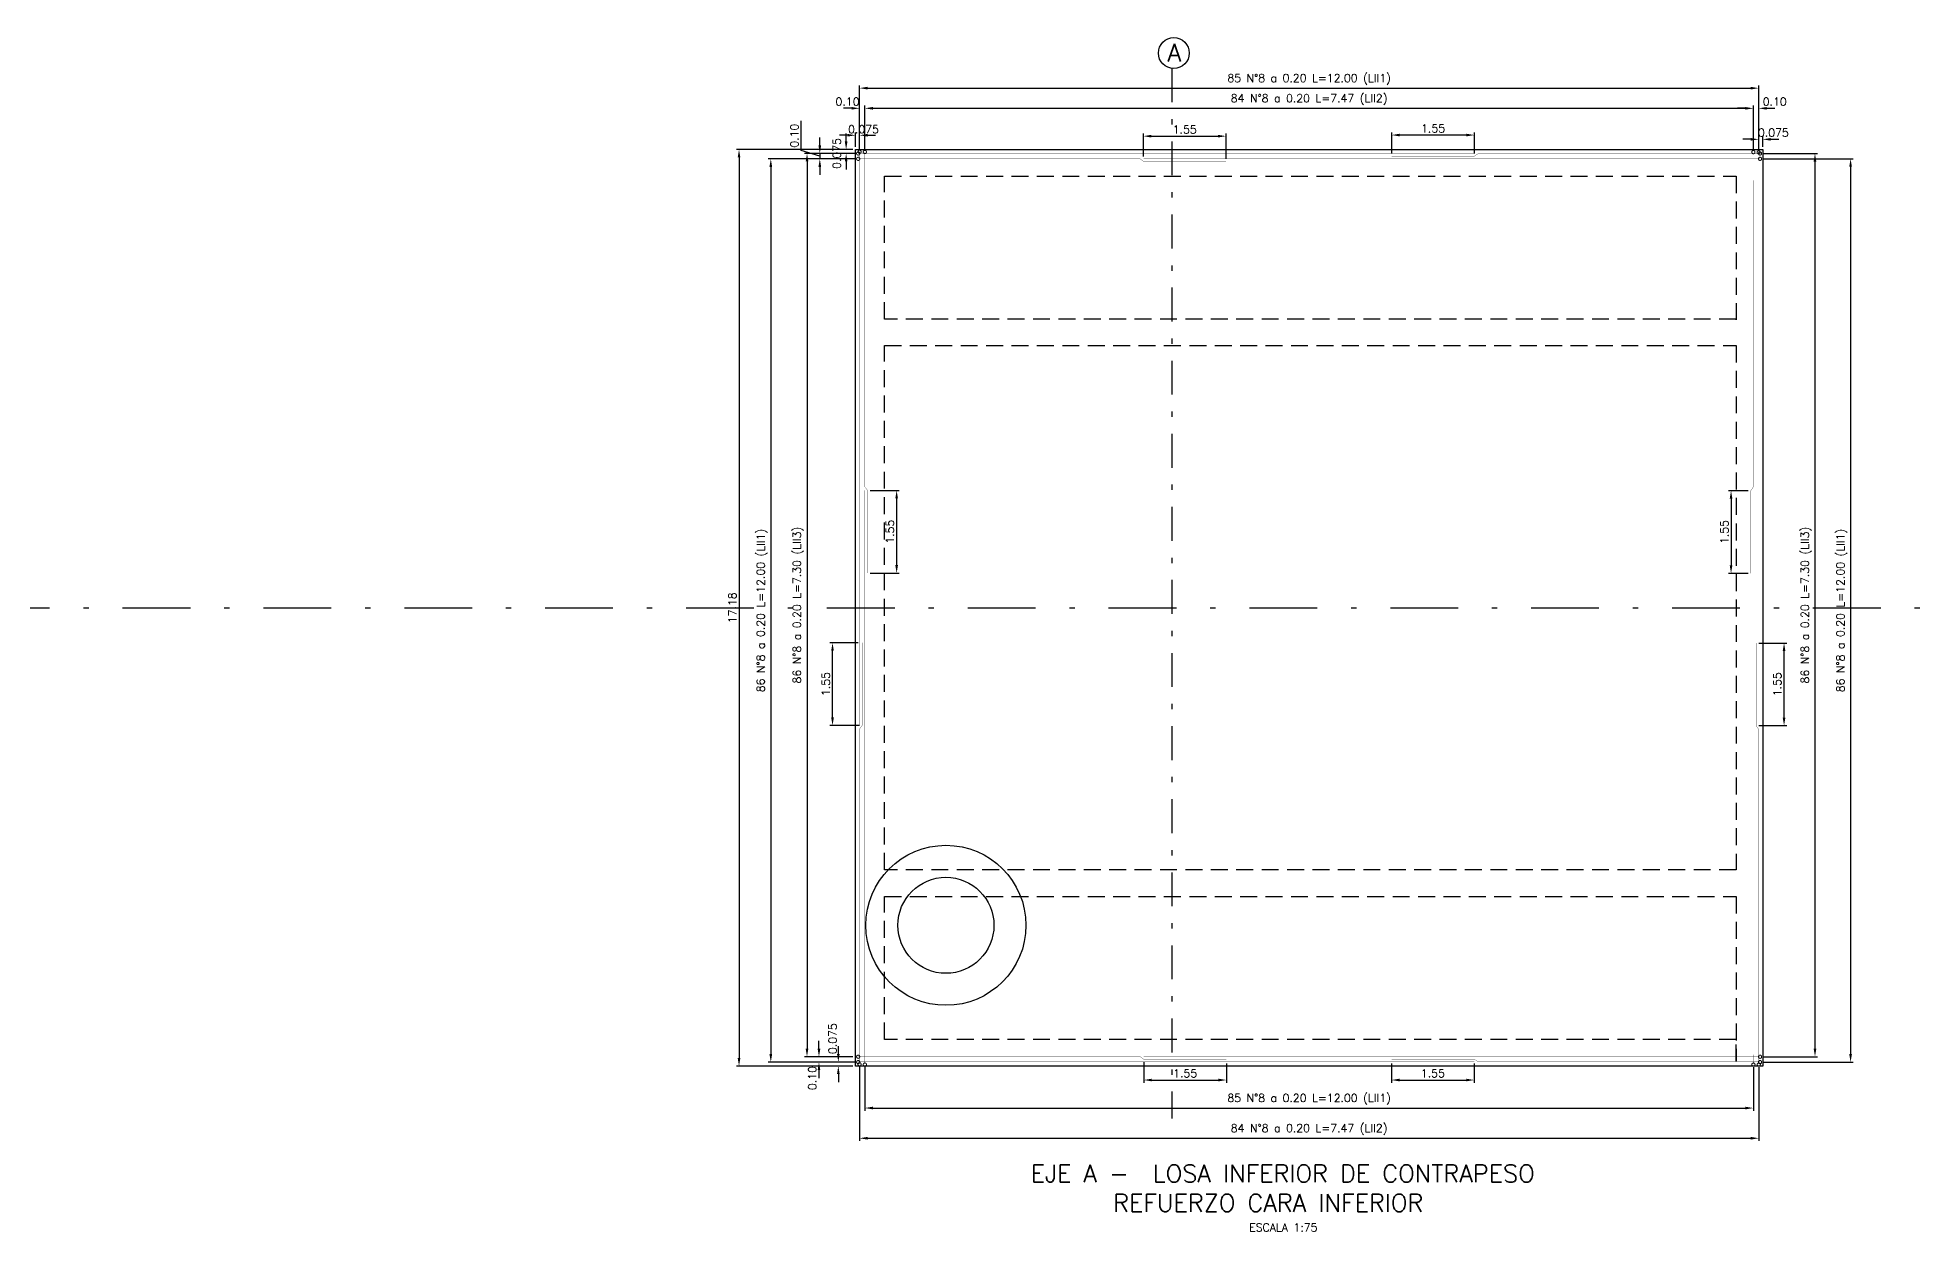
# Model space of a CAD drawing. Header units: metres. Extents: x 1080427 to 1081241, y 976768 to 977191.
# Drawn here: x 1080711.47 to 1080746.68, y 977027.73 to 977050.11 of the extents above; entities that cross this region are included whole.
import ezdxf

# ---------------------------------------------------------------- set-up
doc = ezdxf.new("R2010")
doc.units = ezdxf.units.M
doc.header["$LTSCALE"] = 25.4
doc.linetypes.add('DASHDOT', pattern=[1, 0.5, -0.25, 0, -0.25])
doc.linetypes.add('HIDDEN', pattern=[0.375, 0.25, -0.125])
for name, color, linetype in [('CIRCULOCONTRAP', 130, 'Continuous'), ('CONTRAPESO', 3, 'Continuous'), ('DIMCONTRAPESO', 1, 'Continuous'), ('EJE PUENTE', 41, 'DASHDOT'), ('PILA', 3, 'Continuous'), ('PROY', 9, 'HIDDEN'), ('R175COTR', 7, 'Continuous'), ('REF', 6, 'Continuous'), ('REF H', 6, 'Continuous'), ('REGL175', 7, 'Continuous')]:
    doc.layers.add(name, color=color, linetype=linetype)
doc.layers.add('COTA', color=1, linetype='Continuous', lineweight=30)
doc.layers.add('EJECONTRAPESO', color=41, linetype='DASHDOT', lineweight=30)
doc.styles.add('romans', font='romans.shx')
doc.dimstyles.new('Copy 75', dxfattribs={"dimtxt": 0.15, "dimasz": 0.15, "dimexe": 0.05, "dimexo": 0.05, "dimgap": 0.05, "dimtad": 1, "dimzin": 0, "dimdsep": 46, "dimtxsty": 'romans', "dimcen": 0.002, "dimclrd": 1, "dimclre": 1, "dimclrt": 3, "dimadec": 4, "dimazin": 0, "dimtfac": 1, "dimtofl": 0, "dimtmove": 1, "dimatfit": 3, "dimfxl": 1, "dimtolj": 1, "dimtzin": 0, "dimarcsym": 1})

# ---------------------------------------------------------------- blocks, each defined once
blk = doc.blocks.new('*D413')
at = {"layer": 'Defpoints', "color": 0, "transparency": 16777216}
for p in [(1080727.025, 977041.619), (1080727.024, 977040.069), (1080727.571, 977040.069)]:
    blk.add_point(p, dxfattribs=at)
at = {"layer": 'DIMCONTRAPESO', "color": 1, "lineweight": -2, "transparency": 16777216}
for p, q in [((1080727.075, 977041.619), (1080727.621, 977041.619)), ((1080727.571, 977041.469), (1080727.571, 977040.219)), ((1080727.074, 977040.069), (1080727.621, 977040.069))]:
    blk.add_line(p, q, dxfattribs=at)
at = {"layer": 'DIMCONTRAPESO', "color": 1, "transparency": 16777216}
for points in [[(1080727.546, 977041.469), (1080727.596, 977041.469), (1080727.571, 977041.619)], [(1080727.546, 977040.219), (1080727.596, 977040.219), (1080727.571, 977040.069)]]:
    blk.add_solid(points, dxfattribs=at)
at = {"layer": 'DIMCONTRAPESO', "color": 3, "transparency": 16777216, "insert": (1080727.446, 977040.844), "char_height": 0.15, "attachment_point": 5, "rotation": 90, "style": 'romans'}
blk.add_mtext('\\A1;1.55', dxfattribs=at)
blk = doc.blocks.new('*D414')
at = {"layer": 'Defpoints', "color": 0, "transparency": 16777216}
for p in [(1080743.628, 977048.781), (1080726.975, 977047.963), (1080743.628, 977047.96)]:
    blk.add_point(p, dxfattribs=at)
at = {"layer": 'DIMCONTRAPESO', "color": 1, "lineweight": -2, "transparency": 16777216}
for p, q in [((1080726.975, 977048.013), (1080726.975, 977048.831)), ((1080727.125, 977048.781), (1080743.478, 977048.781)), ((1080743.628, 977048.01), (1080743.628, 977048.831))]:
    blk.add_line(p, q, dxfattribs=at)
at = {"layer": 'DIMCONTRAPESO', "color": 1, "transparency": 16777216}
for points in [[(1080727.125, 977048.806), (1080727.125, 977048.756), (1080726.975, 977048.781)], [(1080743.478, 977048.806), (1080743.478, 977048.756), (1080743.628, 977048.781)]]:
    blk.add_solid(points, dxfattribs=at)
at = {"layer": 'DIMCONTRAPESO', "color": 3, "transparency": 16777216, "insert": (1080735.302, 977048.945), "char_height": 0.15, "attachment_point": 5, "style": 'romans'}
blk.add_mtext('\\A1;84 N°8 a 0.20 L=7.47 (LII2) ', dxfattribs=at)
blk = doc.blocks.new('*D415')
at = {"layer": 'Defpoints', "color": 0, "transparency": 16777216}
for p in [(1080743.728, 977049.159), (1080726.875, 977047.967), (1080743.728, 977047.956)]:
    blk.add_point(p, dxfattribs=at)
at = {"layer": 'DIMCONTRAPESO', "color": 1, "lineweight": -2, "transparency": 16777216}
for p, q in [((1080726.875, 977048.017), (1080726.875, 977049.209)), ((1080727.025, 977049.159), (1080743.578, 977049.159)), ((1080743.728, 977048.006), (1080743.728, 977049.209))]:
    blk.add_line(p, q, dxfattribs=at)
at = {"layer": 'DIMCONTRAPESO', "color": 1, "transparency": 16777216}
for points in [[(1080727.025, 977049.184), (1080727.025, 977049.134), (1080726.875, 977049.159)], [(1080743.578, 977049.184), (1080743.578, 977049.134), (1080743.728, 977049.159)]]:
    blk.add_solid(points, dxfattribs=at)
at = {"layer": 'DIMCONTRAPESO', "color": 3, "transparency": 16777216, "insert": (1080735.302, 977049.323), "char_height": 0.15, "attachment_point": 5, "style": 'romans'}
blk.add_mtext('\\A1;85 N°8 a 0.20 L=12.00 (LII1) ', dxfattribs=at)
blk = doc.blocks.new('*D416')
at = {"layer": 'Defpoints', "color": 0, "transparency": 16777216}
for p in [(1080726.369, 977038.764), (1080726.899, 977038.764), (1080726.925, 977037.214)]:
    blk.add_point(p, dxfattribs=at)
at = {"layer": 'DIMCONTRAPESO', "color": 1, "lineweight": -2, "transparency": 16777216}
for p, q in [((1080726.849, 977038.764), (1080726.319, 977038.764)), ((1080726.369, 977037.364), (1080726.369, 977038.614)), ((1080726.875, 977037.214), (1080726.319, 977037.214))]:
    blk.add_line(p, q, dxfattribs=at)
at = {"layer": 'DIMCONTRAPESO', "color": 1, "transparency": 16777216}
for points in [[(1080726.344, 977038.614), (1080726.394, 977038.614), (1080726.369, 977038.764)], [(1080726.344, 977037.364), (1080726.394, 977037.364), (1080726.369, 977037.214)]]:
    blk.add_solid(points, dxfattribs=at)
at = {"layer": 'DIMCONTRAPESO', "color": 3, "transparency": 16777216, "insert": (1080726.244, 977037.989), "char_height": 0.15, "attachment_point": 5, "rotation": 90, "style": 'romans'}
blk.add_mtext('\\A1;1.55', dxfattribs=at)
blk = doc.blocks.new('*D417')
at = {"layer": 'Defpoints', "color": 0, "transparency": 16777216}
for p in [(1080743.579, 977041.614), (1080743.21, 977040.064), (1080743.579, 977040.064)]:
    blk.add_point(p, dxfattribs=at)
at = {"layer": 'DIMCONTRAPESO', "color": 1, "lineweight": -2, "transparency": 16777216}
for p, q in [((1080743.529, 977041.614), (1080743.16, 977041.614)), ((1080743.21, 977041.464), (1080743.21, 977040.214)), ((1080743.529, 977040.064), (1080743.16, 977040.064))]:
    blk.add_line(p, q, dxfattribs=at)
at = {"layer": 'DIMCONTRAPESO', "color": 1, "transparency": 16777216}
for points in [[(1080743.185, 977041.464), (1080743.235, 977041.464), (1080743.21, 977041.614)], [(1080743.185, 977040.214), (1080743.235, 977040.214), (1080743.21, 977040.064)]]:
    blk.add_solid(points, dxfattribs=at)
at = {"layer": 'DIMCONTRAPESO', "color": 3, "transparency": 16777216, "insert": (1080743.085, 977040.839), "char_height": 0.15, "attachment_point": 5, "rotation": 90, "style": 'romans'}
blk.add_mtext('\\A1;1.55', dxfattribs=at)
blk = doc.blocks.new('*D418')
at = {"layer": 'Defpoints', "color": 0, "transparency": 16777216}
for p in [(1080743.679, 977038.759), (1080744.203, 977038.759), (1080743.679, 977037.21)]:
    blk.add_point(p, dxfattribs=at)
at = {"layer": 'DIMCONTRAPESO', "color": 1, "lineweight": -2, "transparency": 16777216}
for p, q in [((1080743.729, 977038.759), (1080744.253, 977038.759)), ((1080744.203, 977037.36), (1080744.203, 977038.609)), ((1080743.729, 977037.21), (1080744.253, 977037.21))]:
    blk.add_line(p, q, dxfattribs=at)
at = {"layer": 'DIMCONTRAPESO', "color": 1, "transparency": 16777216}
for points in [[(1080744.178, 977038.609), (1080744.228, 977038.609), (1080744.203, 977038.759)], [(1080744.178, 977037.36), (1080744.228, 977037.36), (1080744.203, 977037.21)]]:
    blk.add_solid(points, dxfattribs=at)
at = {"layer": 'DIMCONTRAPESO', "color": 3, "transparency": 16777216, "insert": (1080744.078, 977037.985), "char_height": 0.15, "attachment_point": 5, "rotation": 90, "style": 'romans'}
blk.add_mtext('\\A1;1.55', dxfattribs=at)
blk = doc.blocks.new('*D419')
at = {"layer": 'Defpoints', "color": 0, "transparency": 16777216}
for p in [(1080733.744, 977048.259), (1080732.195, 977047.831), (1080733.744, 977047.784)]:
    blk.add_point(p, dxfattribs=at)
at = {"layer": 'DIMCONTRAPESO', "color": 1, "lineweight": -2, "transparency": 16777216}
for p, q in [((1080732.195, 977047.881), (1080732.195, 977048.309)), ((1080732.345, 977048.259), (1080733.594, 977048.259)), ((1080733.744, 977047.834), (1080733.744, 977048.309))]:
    blk.add_line(p, q, dxfattribs=at)
at = {"layer": 'DIMCONTRAPESO', "color": 1, "transparency": 16777216}
for points in [[(1080732.345, 977048.284), (1080732.345, 977048.234), (1080732.195, 977048.259)], [(1080733.594, 977048.284), (1080733.594, 977048.234), (1080733.744, 977048.259)]]:
    blk.add_solid(points, dxfattribs=at)
at = {"layer": 'DIMCONTRAPESO', "color": 3, "transparency": 16777216, "insert": (1080732.97, 977048.384), "char_height": 0.15, "attachment_point": 5, "style": 'romans'}
blk.add_mtext('\\A1;1.55', dxfattribs=at)
blk = doc.blocks.new('*D420')
at = {"layer": 'Defpoints', "color": 0, "transparency": 16777216}
for p in [(1080736.85, 977048.28), (1080736.85, 977047.884), (1080738.4, 977047.884)]:
    blk.add_point(p, dxfattribs=at)
at = {"layer": 'DIMCONTRAPESO', "color": 1, "lineweight": -2, "transparency": 16777216}
for p, q in [((1080736.85, 977047.934), (1080736.85, 977048.33)), ((1080738.25, 977048.28), (1080737, 977048.28)), ((1080738.4, 977047.934), (1080738.4, 977048.33))]:
    blk.add_line(p, q, dxfattribs=at)
at = {"layer": 'DIMCONTRAPESO', "color": 1, "transparency": 16777216}
for points in [[(1080737, 977048.305), (1080737, 977048.255), (1080736.85, 977048.28)], [(1080738.25, 977048.305), (1080738.25, 977048.255), (1080738.4, 977048.28)]]:
    blk.add_solid(points, dxfattribs=at)
at = {"layer": 'DIMCONTRAPESO', "color": 3, "transparency": 16777216, "insert": (1080737.625, 977048.405), "char_height": 0.15, "attachment_point": 5, "style": 'romans'}
blk.add_mtext('\\A1;1.55', dxfattribs=at)
blk = doc.blocks.new('*D421')
at = {"layer": 'Defpoints', "color": 0, "transparency": 16777216}
for p in [(1080732.203, 977030.957), (1080733.753, 977030.928), (1080733.753, 977030.567)]:
    blk.add_point(p, dxfattribs=at)
at = {"layer": 'DIMCONTRAPESO', "color": 1, "lineweight": -2, "transparency": 16777216}
for p, q in [((1080732.203, 977030.907), (1080732.203, 977030.517)), ((1080733.753, 977030.878), (1080733.753, 977030.517)), ((1080732.353, 977030.567), (1080733.603, 977030.567))]:
    blk.add_line(p, q, dxfattribs=at)
at = {"layer": 'DIMCONTRAPESO', "color": 1, "transparency": 16777216}
for points in [[(1080732.353, 977030.592), (1080732.353, 977030.542), (1080732.203, 977030.567)], [(1080733.603, 977030.592), (1080733.603, 977030.542), (1080733.753, 977030.567)]]:
    blk.add_solid(points, dxfattribs=at)
at = {"layer": 'DIMCONTRAPESO', "color": 3, "transparency": 16777216, "insert": (1080732.978, 977030.692), "char_height": 0.15, "attachment_point": 5, "style": 'romans'}
blk.add_mtext('\\A1;1.55', dxfattribs=at)
blk = doc.blocks.new('*D422')
at = {"layer": 'Defpoints', "color": 0, "transparency": 16777216}
for p in [(1080736.846, 977030.929), (1080738.396, 977030.928), (1080738.396, 977030.567)]:
    blk.add_point(p, dxfattribs=at)
at = {"layer": 'DIMCONTRAPESO', "color": 1, "lineweight": -2, "transparency": 16777216}
for p, q in [((1080736.846, 977030.879), (1080736.846, 977030.517)), ((1080738.396, 977030.878), (1080738.396, 977030.517)), ((1080736.996, 977030.567), (1080738.246, 977030.567))]:
    blk.add_line(p, q, dxfattribs=at)
at = {"layer": 'DIMCONTRAPESO', "color": 1, "transparency": 16777216}
for points in [[(1080736.996, 977030.592), (1080736.996, 977030.542), (1080736.846, 977030.567)], [(1080738.246, 977030.592), (1080738.246, 977030.542), (1080738.396, 977030.567)]]:
    blk.add_solid(points, dxfattribs=at)
at = {"layer": 'DIMCONTRAPESO', "color": 3, "transparency": 16777216, "insert": (1080737.621, 977030.692), "char_height": 0.15, "attachment_point": 5, "style": 'romans'}
blk.add_mtext('\\A1;1.55', dxfattribs=at)
blk = doc.blocks.new('*D423')
at = {"layer": 'Defpoints', "color": 0, "transparency": 16777216}
for p in [(1080726.85, 977047.834), (1080725.212, 977030.903), (1080726.85, 977030.903)]:
    blk.add_point(p, dxfattribs=at)
at = {"layer": 'DIMCONTRAPESO', "color": 1, "lineweight": -2, "transparency": 16777216}
for p, q in [((1080726.8, 977047.834), (1080725.162, 977047.834)), ((1080725.212, 977047.684), (1080725.212, 977031.053)), ((1080726.8, 977030.903), (1080725.162, 977030.903))]:
    blk.add_line(p, q, dxfattribs=at)
at = {"layer": 'DIMCONTRAPESO', "color": 1, "transparency": 16777216}
for points in [[(1080725.187, 977047.684), (1080725.237, 977047.684), (1080725.212, 977047.834)], [(1080725.187, 977031.053), (1080725.237, 977031.053), (1080725.212, 977030.903)]]:
    blk.add_solid(points, dxfattribs=at)
at = {"layer": 'DIMCONTRAPESO', "color": 3, "transparency": 16777216, "insert": (1080725.048, 977039.369), "char_height": 0.15, "attachment_point": 5, "rotation": 90, "style": 'romans'}
blk.add_mtext('\\A1;86 N°8 a 0.20 L=12.00 (LII1) ', dxfattribs=at)
blk = doc.blocks.new('*D424')
at = {"layer": 'Defpoints', "color": 0, "transparency": 16777216}
for p in [(1080726.875, 977047.935), (1080725.891, 977031.004), (1080726.8, 977031.004)]:
    blk.add_point(p, dxfattribs=at)
at = {"layer": 'DIMCONTRAPESO', "color": 1, "lineweight": -2, "transparency": 16777216}
for p, q in [((1080726.825, 977047.935), (1080725.841, 977047.935)), ((1080725.891, 977047.785), (1080725.891, 977031.154)), ((1080726.75, 977031.004), (1080725.841, 977031.004))]:
    blk.add_line(p, q, dxfattribs=at)
at = {"layer": 'DIMCONTRAPESO', "color": 1, "transparency": 16777216}
for points in [[(1080725.866, 977047.785), (1080725.916, 977047.785), (1080725.891, 977047.935)], [(1080725.866, 977031.154), (1080725.916, 977031.154), (1080725.891, 977031.004)]]:
    blk.add_solid(points, dxfattribs=at)
at = {"layer": 'DIMCONTRAPESO', "color": 3, "transparency": 16777216, "insert": (1080725.727, 977039.469), "char_height": 0.15, "attachment_point": 5, "rotation": 90, "style": 'romans'}
blk.add_mtext('\\A1;86 N°8 a 0.20 L=7.30 (LII3) ', dxfattribs=at)
blk = doc.blocks.new('*D427')
at = {"layer": 'Defpoints', "color": 0, "transparency": 16777216}
for p in [(1080726.975, 977030.878), (1080743.629, 977030.857), (1080743.629, 977030.042)]:
    blk.add_point(p, dxfattribs=at)
at = {"layer": 'DIMCONTRAPESO', "color": 1, "lineweight": -2, "transparency": 16777216}
for p, q in [((1080726.975, 977030.828), (1080726.975, 977029.992)), ((1080743.629, 977030.807), (1080743.629, 977029.992)), ((1080727.125, 977030.042), (1080743.479, 977030.042))]:
    blk.add_line(p, q, dxfattribs=at)
at = {"layer": 'DIMCONTRAPESO', "color": 1, "transparency": 16777216}
for points in [[(1080727.125, 977030.067), (1080727.125, 977030.017), (1080726.975, 977030.042)], [(1080743.479, 977030.067), (1080743.479, 977030.017), (1080743.629, 977030.042)]]:
    blk.add_solid(points, dxfattribs=at)
at = {"layer": 'DIMCONTRAPESO', "color": 3, "transparency": 16777216, "insert": (1080735.302, 977030.206), "char_height": 0.15, "attachment_point": 5, "style": 'romans'}
blk.add_mtext('\\A1;85 N°8 a 0.20 L=12.00 (LII1) ', dxfattribs=at)
blk = doc.blocks.new('*D426')
at = {"layer": 'Defpoints', "color": 0, "transparency": 16777216}
for p in [(1080726.875, 977030.862), (1080743.729, 977030.857), (1080743.729, 977029.476)]:
    blk.add_point(p, dxfattribs=at)
at = {"layer": 'DIMCONTRAPESO', "color": 1, "lineweight": -2, "transparency": 16777216}
for p, q in [((1080726.875, 977030.812), (1080726.875, 977029.426)), ((1080743.729, 977030.807), (1080743.729, 977029.426)), ((1080727.025, 977029.476), (1080743.579, 977029.476))]:
    blk.add_line(p, q, dxfattribs=at)
at = {"layer": 'DIMCONTRAPESO', "color": 1, "transparency": 16777216}
for points in [[(1080727.025, 977029.501), (1080727.025, 977029.451), (1080726.875, 977029.476)], [(1080743.579, 977029.501), (1080743.579, 977029.451), (1080743.729, 977029.476)]]:
    blk.add_solid(points, dxfattribs=at)
at = {"layer": 'DIMCONTRAPESO', "color": 3, "transparency": 16777216, "insert": (1080735.302, 977029.641), "char_height": 0.15, "attachment_point": 5, "style": 'romans'}
blk.add_mtext('\\A1;84 N°8 a 0.20 L=7.47 (LII2) ', dxfattribs=at)
blk = doc.blocks.new('*D429')
at = {"layer": 'Defpoints', "color": 0, "transparency": 16777216}
for p in [(1080743.762, 977047.835), (1080743.753, 977030.904), (1080745.45, 977030.904)]:
    blk.add_point(p, dxfattribs=at)
at = {"layer": 'DIMCONTRAPESO', "color": 1, "lineweight": -2, "transparency": 16777216}
for p, q in [((1080743.812, 977047.835), (1080745.5, 977047.835)), ((1080745.45, 977047.685), (1080745.45, 977031.054)), ((1080743.803, 977030.904), (1080745.5, 977030.904))]:
    blk.add_line(p, q, dxfattribs=at)
at = {"layer": 'DIMCONTRAPESO', "color": 1, "transparency": 16777216}
for points in [[(1080745.425, 977047.685), (1080745.475, 977047.685), (1080745.45, 977047.835)], [(1080745.425, 977031.054), (1080745.475, 977031.054), (1080745.45, 977030.904)]]:
    blk.add_solid(points, dxfattribs=at)
at = {"layer": 'DIMCONTRAPESO', "color": 3, "transparency": 16777216, "insert": (1080745.285, 977039.369), "char_height": 0.15, "attachment_point": 5, "rotation": 90, "style": 'romans'}
blk.add_mtext('\\A1;86 N°8 a 0.20 L=12.00 (LII1) ', dxfattribs=at)
blk = doc.blocks.new('*D428')
at = {"layer": 'Defpoints', "color": 0, "transparency": 16777216}
for p in [(1080743.753, 977047.934), (1080743.753, 977031.003), (1080744.783, 977031.003)]:
    blk.add_point(p, dxfattribs=at)
at = {"layer": 'DIMCONTRAPESO', "color": 1, "lineweight": -2, "transparency": 16777216}
for p, q in [((1080743.803, 977047.934), (1080744.833, 977047.934)), ((1080744.783, 977047.784), (1080744.783, 977031.153)), ((1080743.803, 977031.003), (1080744.833, 977031.003))]:
    blk.add_line(p, q, dxfattribs=at)
at = {"layer": 'DIMCONTRAPESO', "color": 1, "transparency": 16777216}
for points in [[(1080744.758, 977047.784), (1080744.808, 977047.784), (1080744.783, 977047.934)], [(1080744.758, 977031.153), (1080744.808, 977031.153), (1080744.783, 977031.003)]]:
    blk.add_solid(points, dxfattribs=at)
at = {"layer": 'DIMCONTRAPESO', "color": 3, "transparency": 16777216, "insert": (1080744.619, 977039.469), "char_height": 0.15, "attachment_point": 5, "rotation": 90, "style": 'romans'}
blk.add_mtext('\\A1;86 N°8 a 0.20 L=7.30 (LII3) ', dxfattribs=at)
blk = doc.blocks.new('*D808')
at = {"layer": 'Defpoints', "color": 0, "transparency": 16777216}
for p in [(1080726.875, 977048.781), (1080726.975, 977048.781), (1080726.975, 977048.781)]:
    blk.add_point(p, dxfattribs=at)
at = {"layer": 'DIMCONTRAPESO', "color": 1, "lineweight": -2, "transparency": 16777216}
for p, q in [((1080726.725, 977048.781), (1080726.575, 977048.781)), ((1080726.875, 977048.731), (1080726.875, 977048.731)), ((1080727.125, 977048.781), (1080727.275, 977048.781))]:
    blk.add_line(p, q, dxfattribs=at)
at = {"layer": 'DIMCONTRAPESO', "color": 1, "transparency": 16777216}
for points in [[(1080726.725, 977048.806), (1080726.725, 977048.756), (1080726.875, 977048.781)], [(1080727.125, 977048.806), (1080727.125, 977048.756), (1080726.975, 977048.781)]]:
    blk.add_solid(points, dxfattribs=at)
at = {"layer": 'DIMCONTRAPESO', "color": 3, "transparency": 16777216, "insert": (1080726.65, 977048.906), "char_height": 0.15, "attachment_point": 5, "style": 'romans'}
blk.add_mtext('\\A1;0.10', dxfattribs=at)
blk = doc.blocks.new('*D809')
at = {"layer": 'Defpoints', "color": 0, "transparency": 16777216}
for p in [(1080726.131, 977047.935), (1080726.131, 977047.834), (1080726.131, 977047.834)]:
    blk.add_point(p, dxfattribs=at)
at = {"layer": 'DIMCONTRAPESO', "color": 1, "lineweight": -2, "transparency": 16777216}
for p, q in [((1080725.781, 977047.989), (1080725.781, 977048.547)), ((1080726.131, 977048.085), (1080726.131, 977048.235)), ((1080726.131, 977047.884), (1080725.781, 977047.989)), ((1080726.131, 977047.935), (1080726.131, 977047.834)), ((1080726.131, 977047.684), (1080726.131, 977047.534))]:
    blk.add_line(p, q, dxfattribs=at)
at = {"layer": 'DIMCONTRAPESO', "color": 1, "transparency": 16777216}
for points in [[(1080726.106, 977048.085), (1080726.156, 977048.085), (1080726.131, 977047.935)], [(1080726.106, 977047.684), (1080726.156, 977047.684), (1080726.131, 977047.834)]]:
    blk.add_solid(points, dxfattribs=at)
at = {"layer": 'DIMCONTRAPESO', "color": 3, "transparency": 16777216, "insert": (1080725.656, 977048.268), "char_height": 0.15, "attachment_point": 5, "rotation": 90, "style": 'romans'}
blk.add_mtext('\\A1;0.10', dxfattribs=at)
blk = doc.blocks.new('*D810')
at = {"layer": 'Defpoints', "color": 0, "transparency": 16777216}
for p in [(1080743.803, 977048.2), (1080743.728, 977048.01), (1080743.803, 977048.01)]:
    blk.add_point(p, dxfattribs=at)
at = {"layer": 'DIMCONTRAPESO', "color": 1, "lineweight": -2, "transparency": 16777216}
for p, q in [((1080743.578, 977048.2), (1080743.428, 977048.2)), ((1080743.728, 977048.06), (1080743.728, 977048.25)), ((1080743.803, 977048.06), (1080743.803, 977048.25)), ((1080743.953, 977048.2), (1080744.103, 977048.2))]:
    blk.add_line(p, q, dxfattribs=at)
at = {"layer": 'DIMCONTRAPESO', "color": 1, "transparency": 16777216}
for points in [[(1080743.578, 977048.225), (1080743.578, 977048.175), (1080743.728, 977048.2)], [(1080743.953, 977048.225), (1080743.953, 977048.175), (1080743.803, 977048.2)]]:
    blk.add_solid(points, dxfattribs=at)
at = {"layer": 'DIMCONTRAPESO', "color": 3, "transparency": 16777216, "insert": (1080744.003, 977048.325), "char_height": 0.15, "attachment_point": 5, "style": 'romans'}
blk.add_mtext('\\A1;0.075', dxfattribs=at)
blk = doc.blocks.new('*D811')
at = {"layer": 'Defpoints', "color": 0, "transparency": 16777216}
for p in [(1080726.875, 977048.276), (1080726.8, 977048.01), (1080726.875, 977047.967)]:
    blk.add_point(p, dxfattribs=at)
at = {"layer": 'DIMCONTRAPESO', "color": 1, "lineweight": -2, "transparency": 16777216}
for p, q in [((1080726.65, 977048.276), (1080726.5, 977048.276)), ((1080726.8, 977048.06), (1080726.8, 977048.326)), ((1080726.875, 977048.017), (1080726.875, 977048.326)), ((1080727.025, 977048.276), (1080727.175, 977048.276))]:
    blk.add_line(p, q, dxfattribs=at)
at = {"layer": 'DIMCONTRAPESO', "color": 1, "transparency": 16777216}
for points in [[(1080726.65, 977048.301), (1080726.65, 977048.251), (1080726.8, 977048.276)], [(1080727.025, 977048.301), (1080727.025, 977048.251), (1080726.875, 977048.276)]]:
    blk.add_solid(points, dxfattribs=at)
at = {"layer": 'DIMCONTRAPESO', "color": 3, "transparency": 16777216, "insert": (1080726.95, 977048.388), "char_height": 0.15, "attachment_point": 5, "style": 'romans'}
blk.add_mtext('\\A1;0.075', dxfattribs=at)
blk = doc.blocks.new('*D812')
at = {"layer": 'Defpoints', "color": 0, "transparency": 16777216}
for p in [(1080726.478, 977030.828), (1080726.8, 977030.903), (1080726.8, 977030.828)]:
    blk.add_point(p, dxfattribs=at)
at = {"layer": 'DIMCONTRAPESO', "color": 1, "lineweight": -2, "transparency": 16777216}
for p, q in [((1080726.478, 977031.053), (1080726.478, 977031.203)), ((1080726.75, 977030.903), (1080726.428, 977030.903)), ((1080726.75, 977030.828), (1080726.428, 977030.828)), ((1080726.478, 977030.678), (1080726.478, 977030.528))]:
    blk.add_line(p, q, dxfattribs=at)
at = {"layer": 'DIMCONTRAPESO', "color": 1, "transparency": 16777216}
for points in [[(1080726.453, 977031.053), (1080726.503, 977031.053), (1080726.478, 977030.903)], [(1080726.453, 977030.678), (1080726.503, 977030.678), (1080726.478, 977030.828)]]:
    blk.add_solid(points, dxfattribs=at)
at = {"layer": 'DIMCONTRAPESO', "color": 3, "transparency": 16777216, "insert": (1080726.371, 977031.343), "char_height": 0.15, "attachment_point": 5, "rotation": 90, "style": 'romans'}
blk.add_mtext('\\A1;0.075', dxfattribs=at)
blk = doc.blocks.new('*D828')
at = {"layer": 'Defpoints', "color": 0, "transparency": 16777216}
for p in [(1080726.8, 977048.01), (1080724.617, 977030.828), (1080726.8, 977030.828)]:
    blk.add_point(p, dxfattribs=at)
at = {"layer": 'DIMCONTRAPESO', "color": 1, "lineweight": -2, "transparency": 16777216}
for p, q in [((1080726.75, 977048.01), (1080724.567, 977048.01)), ((1080724.617, 977047.86), (1080724.617, 977030.978)), ((1080726.75, 977030.828), (1080724.567, 977030.828))]:
    blk.add_line(p, q, dxfattribs=at)
at = {"layer": 'DIMCONTRAPESO', "color": 1, "transparency": 16777216}
for points in [[(1080724.592, 977047.86), (1080724.642, 977047.86), (1080724.617, 977048.01)], [(1080724.592, 977030.978), (1080724.642, 977030.978), (1080724.617, 977030.828)]]:
    blk.add_solid(points, dxfattribs=at)
at = {"layer": 'DIMCONTRAPESO', "color": 3, "transparency": 16777216, "insert": (1080724.492, 977039.419), "char_height": 0.15, "attachment_point": 5, "rotation": 90, "style": 'romans'}
blk.add_mtext('\\A1;17.18', dxfattribs=at)
blk = doc.blocks.new('*D832')
at = {"layer": 'COTA', "color": 1, "lineweight": -2, "transparency": 16777216}
for p, q in [((1080726.624, 977048.16), (1080726.624, 977048.31)), ((1080726.75, 977048.01), (1080726.574, 977048.01)), ((1080726.75, 977047.935), (1080726.574, 977047.935)), ((1080726.624, 977047.785), (1080726.624, 977047.635))]:
    blk.add_line(p, q, dxfattribs=at)
at = {"layer": 'COTA', "color": 1, "transparency": 16777216}
for points in [[(1080726.599, 977048.16), (1080726.649, 977048.16), (1080726.624, 977048.01)], [(1080726.599, 977047.785), (1080726.649, 977047.785), (1080726.624, 977047.935)]]:
    blk.add_solid(points, dxfattribs=at)
at = {"layer": 'Defpoints', "color": 0, "transparency": 16777216}
for p in [(1080726.624, 977048.01), (1080726.8, 977048.01), (1080726.8, 977047.935)]:
    blk.add_point(p, dxfattribs=at)
at = {"layer": 'COTA', "color": 3, "transparency": 16777216, "insert": (1080726.449, 977047.935), "char_height": 0.15, "attachment_point": 5, "rotation": 90, "style": 'romans'}
blk.add_mtext('\\A1;0.075', dxfattribs=at)
blk = doc.blocks.new('*D833')
at = {"layer": 'COTA', "color": 1, "lineweight": -2, "transparency": 16777216}
for p, q in [((1080743.478, 977048.781), (1080743.328, 977048.781)), ((1080743.878, 977048.781), (1080744.028, 977048.781))]:
    blk.add_line(p, q, dxfattribs=at)
at = {"layer": 'COTA', "color": 1, "transparency": 16777216}
for points in [[(1080743.478, 977048.806), (1080743.478, 977048.756), (1080743.628, 977048.781)], [(1080743.878, 977048.806), (1080743.878, 977048.756), (1080743.728, 977048.781)]]:
    blk.add_solid(points, dxfattribs=at)
at = {"layer": 'Defpoints', "color": 0, "transparency": 16777216}
for p in [(1080743.628, 977048.781), (1080743.728, 977048.781), (1080743.728, 977048.781)]:
    blk.add_point(p, dxfattribs=at)
at = {"layer": 'COTA', "color": 3, "transparency": 16777216, "insert": (1080744.028, 977048.906), "char_height": 0.15, "attachment_point": 5, "style": 'romans'}
blk.add_mtext('\\A1;0.10', dxfattribs=at)
blk = doc.blocks.new('*D834')
at = {"layer": 'COTA', "color": 1, "lineweight": -2, "transparency": 16777216}
for p, q in [((1080726.115, 977031.154), (1080726.115, 977031.304)), ((1080726.115, 977030.753), (1080726.115, 977030.603))]:
    blk.add_line(p, q, dxfattribs=at)
at = {"layer": 'COTA', "color": 1, "transparency": 16777216}
for points in [[(1080726.09, 977031.154), (1080726.14, 977031.154), (1080726.115, 977031.004)], [(1080726.09, 977030.753), (1080726.14, 977030.753), (1080726.115, 977030.903)]]:
    blk.add_solid(points, dxfattribs=at)
at = {"layer": 'Defpoints', "color": 0, "transparency": 16777216}
for p in [(1080726.115, 977031.004), (1080726.115, 977030.903), (1080726.115, 977030.903)]:
    blk.add_point(p, dxfattribs=at)
at = {"layer": 'COTA', "color": 3, "transparency": 16777216, "insert": (1080725.99, 977030.603), "char_height": 0.15, "attachment_point": 5, "rotation": 90, "style": 'romans'}
blk.add_mtext('\\A1;0.10', dxfattribs=at)

msp = doc.modelspace()

# ---------------------------------------------------------------- linework, layer by layer
at = {"layer": 'CIRCULOCONTRAP'}
msp.add_circle((1080732.76626, 977049.817604), 0.289667, dxfattribs=at)
at = {"layer": 'CONTRAPESO'}
msp.add_lwpolyline([(1080726.800198, 977048.00955), (1080726.800198, 977048.00955), (1080743.802925, 977048.00955), (1080743.802973, 977030.828442), (1080726.800242, 977030.828442), (1080726.800198, 977048.00955)], dxfattribs=at)
at = {"layer": 'EJE PUENTE', "ltscale": 0.1}
msp.add_lwpolyline([(1080657.623936, 977039.41891), (1080787.827968, 977039.41891)], dxfattribs=at)
at = {"layer": 'EJECONTRAPESO', "ltscale": 0.05}
msp.add_lwpolyline([(1080732.730114, 977049.530201), (1080732.730161, 977029.844993)], dxfattribs=at)
at = {"layer": 'PILA', "color": 43}
for radius in [1.5, 0.9]:
    msp.add_circle((1080728.494247, 977033.467451), radius, dxfattribs=at)
at = {"layer": 'PROY', "color": 252, "ltscale": 0.05}
for points in [[(1080726.800198, 977048.00955), (1080743.802929, 977048.00955), (1080743.802929, 977030.827608), (1080726.800198, 977030.828608)], [(1080727.342929, 977034.508608), (1080727.342929, 977044.334456), (1080743.302929, 977044.334456), (1080743.302929, 977034.508608)]]:
    msp.add_lwpolyline(points, close=True, dxfattribs=at)
for points in [[(1080743.302929, 977044.814743), (1080743.302929, 977044.829603), (1080727.342929, 977044.829603), (1080727.342929, 977047.509603), (1080743.302929, 977047.509603), (1080743.302929, 977044.814743)], [(1080743.302929, 977030.918154), (1080743.302929, 977031.328108), (1080727.342929, 977031.328108), (1080727.342929, 977034.008608), (1080743.302929, 977034.008608), (1080743.302929, 977030.918154)]]:
    msp.add_lwpolyline(points, dxfattribs=at)
at = {"layer": 'REF', "ltscale": 0.1, "const_width": 0.005}
for points in [[(1080733.743808, 977047.78415), (1080732.20294, 977047.784395), (1080732.132047, 977047.834302), (1080726.850195, 977047.834302)], [(1080726.850198, 977047.934585), (1080738.400201, 977047.934302)], [(1080726.875224, 977047.952977), (1080726.875224, 977037.214549)], [(1080727.02418, 977040.069138), (1080727.024521, 977041.618917), (1080726.97463, 977041.689821), (1080726.975199, 977047.947474)], [(1080743.752925, 977047.834585), (1080732.202922, 977047.834302)], [(1080736.850315, 977047.88415), (1080738.400183, 977047.884395), (1080738.471076, 977047.934302), (1080743.752928, 977047.934302)], [(1080743.578945, 977040.064447), (1080743.578603, 977041.614227), (1080743.628494, 977041.685131), (1080743.627924, 977047.950229)], [(1080743.7279, 977047.94382), (1080743.7279, 977037.209859)], [(1080726.975248, 977030.869727), (1080726.9752, 977041.618917)], [(1080743.627972, 977030.865037), (1080743.627924, 977041.614227)], [(1080726.924181, 977038.764135), (1080726.924522, 977037.214355), (1080726.874631, 977037.143451), (1080726.875251, 977030.878442)], [(1080743.678944, 977038.759445), (1080743.678602, 977037.209665), (1080743.728493, 977037.138761), (1080743.727969, 977030.866774)], [(1080733.752856, 977030.956891), (1080732.202988, 977030.956646), (1080732.132095, 977031.00674), (1080726.850242, 977031.00674)], [(1080726.850245, 977030.906456), (1080738.400249, 977030.90674)], [(1080743.752973, 977031.006456), (1080732.20297, 977031.00674)], [(1080736.850362, 977030.956891), (1080738.400231, 977030.956646), (1080738.471123, 977030.90674), (1080743.752976, 977030.90674)]]:
    msp.add_lwpolyline(points, dxfattribs=at)
at = {"layer": 'REF H', "ltscale": 0.1, "const_width": 0.06}
for points in [[(1080726.840673, 977047.834302, 1), (1080726.859723, 977047.834302, 1)], [(1080726.840675, 977047.934585, 1), (1080726.859725, 977047.934585, 1)], [(1080726.865687, 977047.966823, 1), (1080726.884737, 977047.966823, 1)], [(1080726.965678, 977047.962943, -1), (1080726.984728, 977047.962943, -1)], [(1080743.618467, 977047.959753, 1), (1080743.637517, 977047.959753, 1)], [(1080743.718458, 977047.955873, -1), (1080743.737507, 977047.955873, -1)], [(1080743.743407, 977047.934302, 1), (1080743.762457, 977047.934302, 1)], [(1080743.743407, 977047.834585, 1), (1080743.762457, 977047.834585, 1)], [(1080726.840696, 977030.903442, 1), (1080726.859746, 977030.903442, 1)], [(1080726.84072, 977031.003725, 1), (1080726.85977, 977031.003725, 1)], [(1080726.865725, 977030.861926, 1), (1080726.884775, 977030.861926, 1)], [(1080726.965735, 977030.858045, -1), (1080726.984785, 977030.858045, -1)], [(1080743.619346, 977030.8573, 1), (1080743.638396, 977030.8573, 1)], [(1080743.719346, 977030.857292, 1), (1080743.738396, 977030.857292, 1)], [(1080743.743455, 977030.903725, 1), (1080743.762505, 977030.903725, 1)], [(1080743.743471, 977031.003442, 1), (1080743.762521, 977031.003442, 1)]]:
    msp.add_lwpolyline(points, format="xyb", close=True, dxfattribs=at)

# ---------------------------------------------------------------- texts
at = {"layer": 'R175COTR', "insert": (1080732.648649, 977049.989446, 308.056641), "char_height": 0.33, "width": 0.41500103, "attachment_point": 1, "rotation": 359.9999637, "style": 'romans'}
msp.add_mtext('{\\C0;A}', dxfattribs=at)
at = {"layer": 'REGL175', "insert": (1080728.565945, 977028.979658), "char_height": 0.33, "width": 12.63271454, "attachment_point": 1, "style": 'romans'}
msp.add_mtext('\\pi1.5165;{\\C0;EJE A -  LOSA INFERIOR DE CONTRAPESO\\P\\pi3.0635;REFUERZO CARA INFERIOR \\P\\pi5.6128;\\H0.45455x;\\C3;ESCALA 1:75}', dxfattribs=at)

# ---------------------------------------------------------------- dimensions: what is measured, and where the dimension line sits
at = {"layer": 'COTA', "color": 2}
dim = msp.add_linear_dim(base=(1080743.727983, 977048.780685), p1=(1080743.627992, 977048.780685), p2=(1080743.727983, 977048.780685), dimstyle='Copy 75', dxfattribs=at)
dim.commit()
dim.dimension.update_dxf_attribs({"geometry": '*D833', "text_midpoint": (1080744.027983, 977048.780685), "dimtype": 160})
dim = msp.add_linear_dim(base=(1080726.623994, 977048.00955), p1=(1080726.800198, 977047.934585), p2=(1080726.800198, 977048.00955), angle=90, dimstyle='Copy 75', override={"dimdec": 3}, dxfattribs=at)
dim.commit()
dim.dimension.update_dxf_attribs({"geometry": '*D832', "text_midpoint": (1080726.573994, 977047.934585), "dimtype": 160})
dim = msp.add_linear_dim(base=(1080726.115331, 977030.903442), p1=(1080726.115331, 977031.003725), p2=(1080726.115331, 977030.903442), angle=90, dimstyle='Copy 75', dxfattribs=at)
dim.commit()
dim.dimension.update_dxf_attribs({"geometry": '*D834', "text_midpoint": (1080726.115331, 977030.603442), "dimtype": 160})
at = {"layer": 'DIMCONTRAPESO', "color": 2}
for base, p1, p2, text, picture, middle in [((1080743.727983, 977049.15901), (1080726.875212, 977047.966823), (1080743.727983, 977047.955873), '85 N°8 a 0.20 L=12.00 (LII1) ', '*D415', (1080735.301597, 977049.323296)), ((1080743.627992, 977048.780685), (1080726.975203, 977047.962943), (1080743.627992, 977047.959753), '84 N°8 a 0.20 L=7.47 (LII2) ', '*D414', (1080735.301597, 977048.944971)), ((1080743.728871, 977029.476495), (1080726.87525, 977030.861926), (1080743.728871, 977030.857292), '84 N°8 a 0.20 L=7.47 (LII2) ', '*D426', (1080735.302061, 977029.640781)), ((1080743.628871, 977030.041798), (1080726.975248, 977030.878442), (1080743.628871, 977030.8573), '85 N°8 a 0.20 L=12.00 (LII1) ', '*D427', (1080735.302059, 977030.206083))]:
    dim = msp.add_linear_dim(base=base, p1=p1, p2=p2, text=text, dimstyle='Copy 75', dxfattribs=at)
    dim.commit()
    dim.dimension.update_dxf_attribs({"geometry": picture, "text_midpoint": middle})
dim = msp.add_linear_dim(base=(1080726.975164, 977048.780678), p1=(1080726.875224, 977048.780686), p2=(1080726.975164, 977048.780678), dimstyle='Copy 75', dxfattribs=at)
dim.commit()
dim.dimension.update_dxf_attribs({"geometry": '*D808', "text_midpoint": (1080726.650224, 977048.780678), "dimtype": 160})
for base, p1, p2, picture, middle in [((1080726.131152, 977047.834302), (1080726.131152, 977047.934554), (1080726.131152, 977047.834302), '*D809', (1080725.656152, 977048.039428)), ((1080724.616636, 977030.828442), (1080726.800198, 977048.00955), (1080726.800242, 977030.828442), '*D828', (1080724.491636, 977039.418996)), ((1080727.571055, 977040.069138), (1080727.024521, 977041.618917), (1080727.02418, 977040.069138), '*D413', (1080727.446055, 977040.844027)), ((1080743.209673, 977040.064447), (1080743.578603, 977041.614227), (1080743.578945, 977040.064447), '*D417', (1080743.084673, 977040.839337)), ((1080726.36943, 977038.764135), (1080726.924522, 977037.214355), (1080726.899152, 977038.764135), '*D416', (1080726.24443, 977037.989245)), ((1080744.203314, 977038.759445), (1080743.678602, 977037.209665), (1080743.678944, 977038.759445), '*D418', (1080744.078314, 977037.984555))]:
    dim = msp.add_linear_dim(base=base, p1=p1, p2=p2, angle=90, dimstyle='Copy 75', dxfattribs=at)
    dim.commit()
    dim.dimension.update_dxf_attribs({"geometry": picture, "text_midpoint": middle})
for base, p1, p2, picture, middle in [((1080726.875212, 977048.275587), (1080726.800198, 977048.00955), (1080726.875212, 977047.966823), '*D811', (1080726.950212, 977048.263087)), ((1080743.802925, 977048.200298), (1080743.7279, 977048.00955), (1080743.802925, 977048.00955), '*D810', (1080744.002925, 977048.200298))]:
    dim = msp.add_linear_dim(base=base, p1=p1, p2=p2, dimstyle='Copy 75', override={"dimdec": 3}, dxfattribs=at)
    dim.commit()
    dim.dimension.update_dxf_attribs({"geometry": picture, "text_midpoint": middle, "dimtype": 160})
at = {"layer": 'DIMCONTRAPESO'}
dim = msp.add_linear_dim(base=(1080733.743808, 977048.259065), p1=(1080732.195302, 977047.831101), p2=(1080733.743808, 977047.78415), angle=180, dimstyle='Copy 75', dxfattribs=at)
dim.commit()
dim.dimension.update_dxf_attribs({"geometry": '*D419', "text_midpoint": (1080732.969555, 977048.384065)})
at = {"layer": 'DIMCONTRAPESO', "color": 2}
for base, p1, p2, picture, middle in [((1080736.850446, 977048.279905), (1080738.400183, 977047.884395), (1080736.850446, 977047.88415), '*D420', (1080737.625314, 977048.404905)), ((1080733.752856, 977030.56707), (1080732.202988, 977030.956646), (1080733.752856, 977030.928291), '*D421', (1080732.977922, 977030.69207)), ((1080738.396256, 977030.56707), (1080736.846388, 977030.928536), (1080738.396256, 977030.928291), '*D422', (1080737.621322, 977030.69207))]:
    dim = msp.add_linear_dim(base=base, p1=p1, p2=p2, dimstyle='Copy 75', dxfattribs=at)
    dim.commit()
    dim.dimension.update_dxf_attribs({"geometry": picture, "text_midpoint": middle})
for base, p1, p2, text, picture, middle in [((1080725.211928, 977030.903442), (1080726.850198, 977047.834302), (1080726.850221, 977030.903442), '86 N°8 a 0.20 L=12.00 (LII1) ', '*D423', (1080725.047643, 977039.368872)), ((1080725.891435, 977031.003725), (1080726.875226, 977047.934585), (1080726.800242, 977031.003725), '86 N°8 a 0.20 L=7.30 (LII3) ', '*D424', (1080725.727149, 977039.469155)), ((1080744.782876, 977031.003442), (1080743.752932, 977047.934302), (1080743.752976, 977031.003442), '86 N°8 a 0.20 L=7.30 (LII3) ', '*D428', (1080744.61859, 977039.468872)), ((1080745.449636, 977030.903725), (1080743.762457, 977047.834585), (1080743.752973, 977030.903725), '86 N°8 a 0.20 L=12.00 (LII1) ', '*D429', (1080745.285351, 977039.369155))]:
    dim = msp.add_linear_dim(base=base, p1=p1, p2=p2, angle=90, text=text, dimstyle='Copy 75', dxfattribs=at)
    dim.commit()
    dim.dimension.update_dxf_attribs({"geometry": picture, "text_midpoint": middle})
dim = msp.add_linear_dim(base=(1080726.477528, 977030.828442), p1=(1080726.800242, 977030.903442), p2=(1080726.800242, 977030.828442), angle=90, dimstyle='Copy 75', override={"dimdec": 3}, dxfattribs=at)
dim.commit()
dim.dimension.update_dxf_attribs({"geometry": '*D812', "text_midpoint": (1080726.495536, 977031.343251), "dimtype": 160})

doc.saveas('drawing.dxf')
